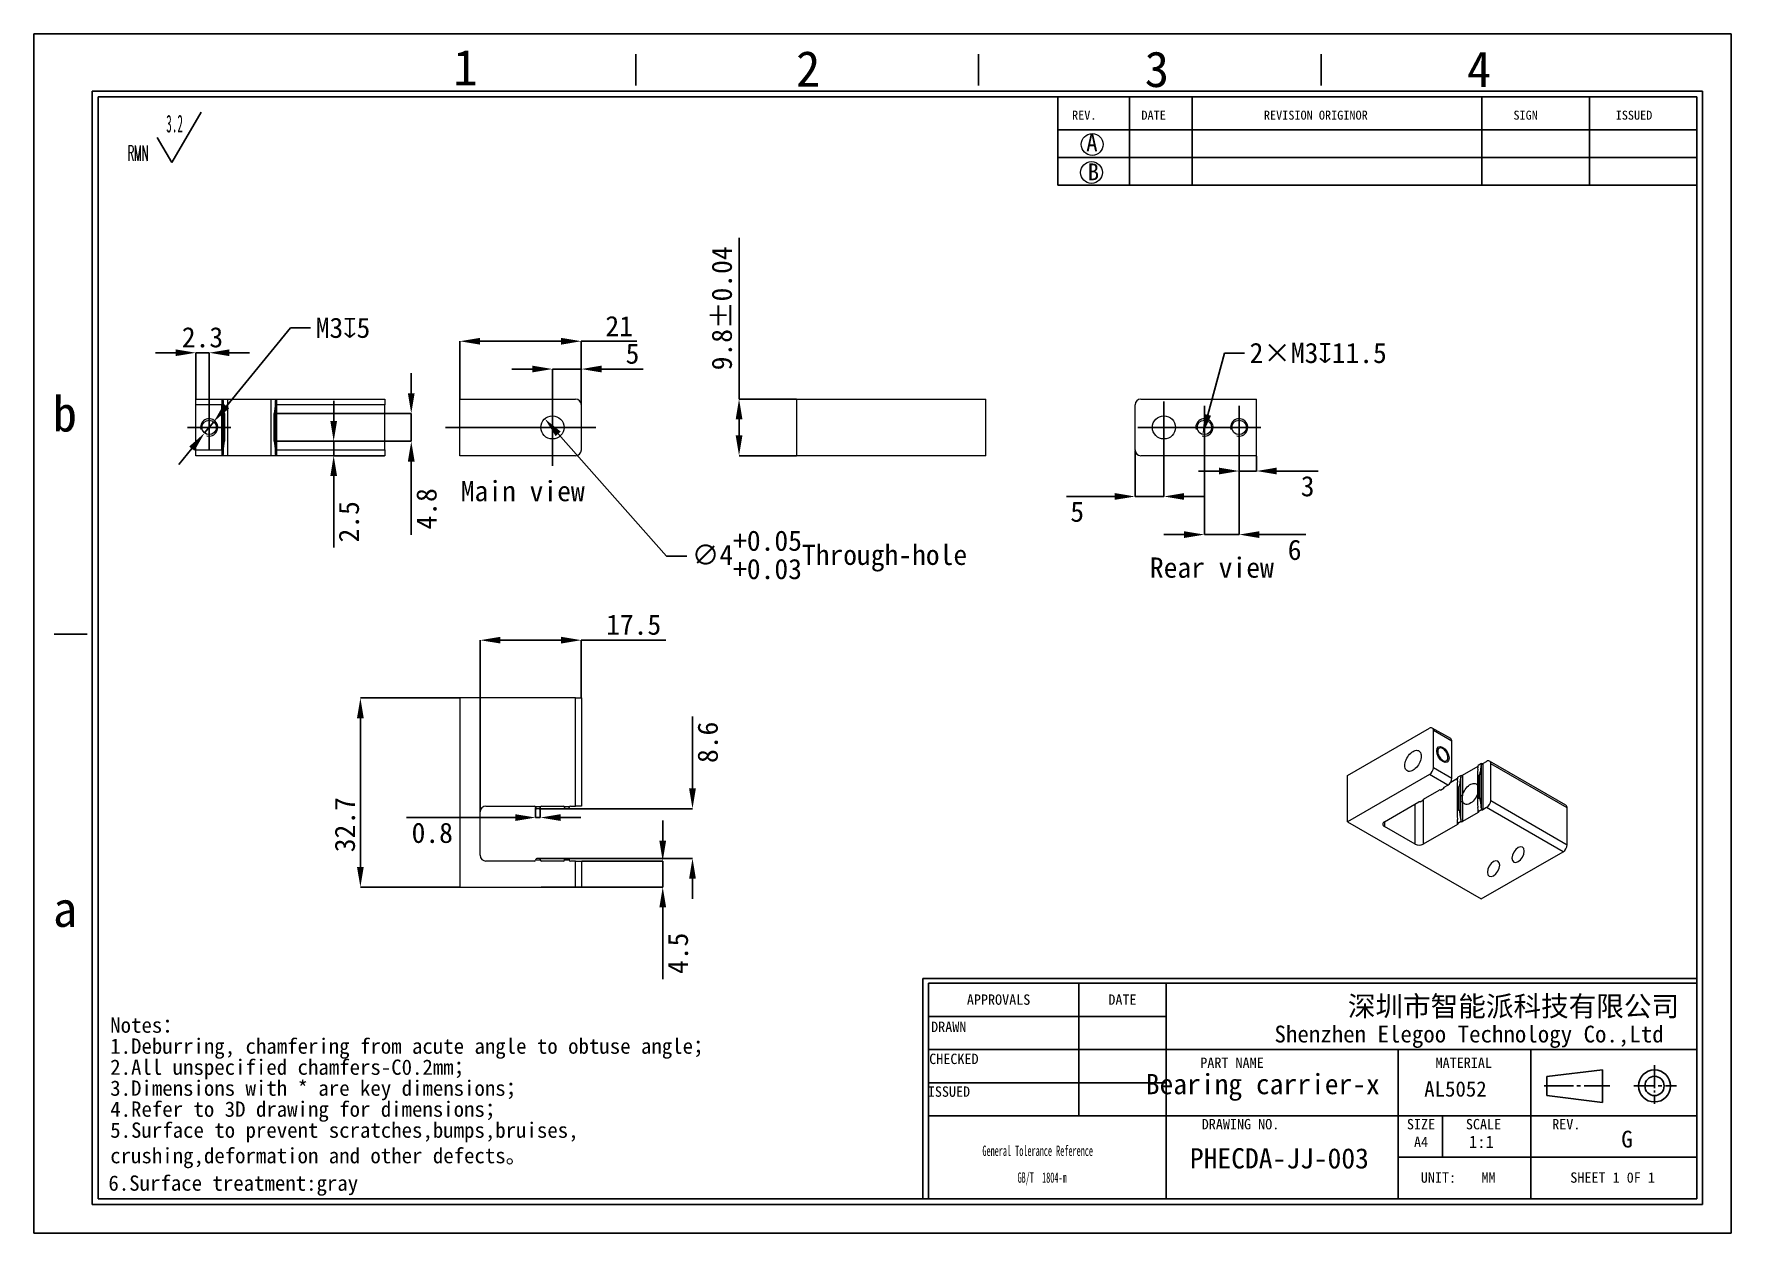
# Model space of a CAD drawing. Header units: millimetres. Extents: x 2 to 295, y 1 to 209.
import ezdxf

# ---------------------------------------------------------------- set-up
doc = ezdxf.new("R2010")
doc.units = ezdxf.units.MM
doc.header["$PDSIZE"] = -1
doc.layers.add('SLD-0', color=179, linetype='Continuous')
doc.layers.add('蓝色线', color=5, linetype='Continuous', lineweight=15)
doc.styles.add('C', font='simfang.ttf')
doc.styles.add('H', font='simfang.ttf')
doc.styles.add('SLDTEXTSTYLE1', font='TXT', dxfattribs={"width": 0.469, "bigfont": 'bigfont'})
doc.styles.add('SLDTEXTSTYLE2', font='TXT', dxfattribs={"width": 0.469})
doc.styles.add('SLDTEXTSTYLE8', font='TXT', dxfattribs={"width": 0.484})
doc.dimstyles.new('SLDDIMSTYLE0', dxfattribs={"dimtxt": 3.5, "dimasz": 3.5, "dimexe": 0, "dimexo": 0.0625, "dimgap": 0.875, "dimtad": 0, "dimtih": 1, "dimtoh": 1, "dimrnd": 1e-09, "dimzin": 12, "dimdsep": 46, "dimtxsty": 'SLDTEXTSTYLE2', "dimsah": 1, "dimcen": 0, "dimadec": 0, "dimazin": 3, "dimtol": 1, "dimtp": 0.05, "dimtm": -0.03, "dimtfac": 1, "dimtmove": 0, "dimatfit": 3, "dimfxl": 1, "dimfrac": 2, "dimtolj": 1, "dimarcsym": 0})
doc.dimstyles.new('SLDDIMSTYLE1', dxfattribs={"dimtxt": 3.5, "dimasz": 3.5, "dimexe": 0, "dimexo": 0.0625, "dimgap": 0.875, "dimtad": 2, "dimrnd": 1e-09, "dimzin": 12, "dimdsep": 46, "dimtxsty": 'SLDTEXTSTYLE2', "dimsah": 1, "dimcen": 0.09, "dimadec": 0, "dimazin": 3, "dimtfac": 1, "dimtofl": 0, "dimtmove": 0, "dimatfit": 3, "dimfxl": 1, "dimfrac": 2, "dimtolj": 1, "dimtzin": 12, "dimarcsym": 0})
doc.dimstyles.new('SLDDIMSTYLE2', dxfattribs={"dimtxt": 3.5, "dimasz": 3.5, "dimexe": 0, "dimexo": 0.0625, "dimgap": 0.875, "dimtad": 2, "dimrnd": 1e-09, "dimzin": 12, "dimdsep": 46, "dimtxsty": 'SLDTEXTSTYLE2', "dimsah": 1, "dimcen": 0.09, "dimadec": 0, "dimazin": 3, "dimtfac": 1, "dimtmove": 0, "dimatfit": 0, "dimfxl": 1, "dimfrac": 2, "dimtolj": 1, "dimtzin": 12, "dimarcsym": 0})
doc.dimstyles.new('SLDDIMSTYLE3', dxfattribs={"dimtxt": 3.5, "dimasz": 3.5, "dimexe": 0, "dimexo": 0.0625, "dimgap": 0.875, "dimtad": 2, "dimrnd": 1e-09, "dimdsep": 46, "dimtxsty": 'SLDTEXTSTYLE2', "dimsah": 1, "dimcen": 0.09, "dimadec": 0, "dimazin": 2, "dimtfac": 1, "dimtmove": 0, "dimatfit": 0, "dimfxl": 1, "dimfrac": 2, "dimtolj": 1, "dimtzin": 12, "dimarcsym": 0})
doc.dimstyles.new('SLDDIMSTYLE4', dxfattribs={"dimtxt": 3.5, "dimasz": 3.5, "dimexe": 0, "dimexo": 0.0625, "dimgap": 0.875, "dimtad": 2, "dimrnd": 1e-09, "dimzin": 12, "dimdsep": 46, "dimtxsty": 'SLDTEXTSTYLE2', "dimsah": 1, "dimcen": 0.09, "dimadec": 0, "dimazin": 3, "dimtol": 1, "dimtp": 0.04, "dimtm": 0.04, "dimtfac": 1, "dimtofl": 0, "dimtmove": 0, "dimatfit": 3, "dimfxl": 1, "dimfrac": 2, "dimtolj": 1, "dimarcsym": 0})
doc.dimstyles.new('SLDDIMSTYLE5', dxfattribs={"dimtxt": 3.5, "dimasz": 3.5, "dimexe": 0, "dimexo": 0.0625, "dimgap": 0.875, "dimtad": 0, "dimtih": 1, "dimtoh": 1, "dimrnd": 1e-09, "dimzin": 12, "dimdsep": 46, "dimtxsty": 'SLDTEXTSTYLE2', "dimsah": 1, "dimcen": 0, "dimadec": 0, "dimazin": 3, "dimtfac": 1, "dimtmove": 0, "dimatfit": 3, "dimfxl": 1, "dimfrac": 2, "dimtolj": 1, "dimtzin": 12, "dimarcsym": 0})

# ---------------------------------------------------------------- blocks, each defined once
blk = doc.blocks.new('SW_NOTE_0')
at = {"layer": 'SLD-0', "color": 0, "attachment_point": 1, "style": 'C'}
for s, insert, char_height in [('Notes：', (-0.07, 6.38), 2.646), ('1.Deburring, chamfering from acute angle to obtuse angle；', (-0.07, 2.75), 2.6458), ('2.All unspecified chamfers-C0.2mm；', (-0.07, -0.89), 2.6458), ('3.{\\fSimSun|b0|i0|c134|p2;Dimensions with * are key dimensions}；', (-0.07, -4.52), 2.6458), ('4.Refer to 3D drawing for dimensions；', (-0.07, -8.15), 2.6458), ('5.Surface to prevent scratches,bumps,bruises,\\Pcrushing,deformation and other defects。', (-0.07, -11.78), 2.6458), ('6.Surface treatment:gray', (-0.39, -20.94), 2.6458)]:
    blk.add_mtext(s, dxfattribs=dict(at, insert=insert, char_height=char_height))
blk = doc.blocks.new('SW_NOTE_1')
at = {"layer": 'SLD-0', "color": 0}
for q in [(12.74, 9.16), (5.08, 4.83)]:
    blk.add_line((7.63, 0.49), q, dxfattribs=at)
at = {"layer": 'SLD-0', "color": 0, "attachment_point": 1}
for s, insert, char_height, style in [('3.2', (6.67, 8.73), 3.032, 'SLDTEXTSTYLE2'), ('{\\Ftxt,bigfont|c134;RMN}', (0, 3.41), 2.6458, 'SLDTEXTSTYLE1')]:
    blk.add_mtext(s, dxfattribs=dict(at, insert=insert, char_height=char_height, style=style))
blk = doc.blocks.new('SW_NOTE_3')
at = {"layer": 'SLD-0', "color": 0, "char_height": 1.7927, "attachment_point": 2, "style": 'SLDTEXTSTYLE8'}
for s, insert in [('General Tolerance Reference', (12.75, 2.31)), ('GB/T  1804-m', (13.51, -2.32))]:
    blk.add_mtext(s, dxfattribs=dict(at, insert=insert))
blk = doc.blocks.new('_D')
at = {"layer": 'Defpoints', "color": 0}
for p in [(89.94, 142.12), (92.59, 139.13)]:
    blk.add_point(p, dxfattribs=at)
at = {"layer": '蓝色线', "color": 0, "lineweight": -2}
for p, q in [((111, 118.33), (92.26, 139.5)), ((114.5, 118.33), (111, 118.33))]:
    blk.add_line(p, q, dxfattribs=at)
at = {"layer": '蓝色线', "color": 0}
blk.add_solid([(92.7, 139.89), (91.82, 139.12), (89.94, 142.12)], dxfattribs=at)
at = {"layer": '蓝色线', "color": 0, "insert": (115.37, 122.79), "char_height": 3.5, "attachment_point": 1, "style": 'H'}
blk.add_mtext('\\A1;∅4\\S+0.05^ +0.03;Through-hole', dxfattribs=at)
blk = doc.blocks.new('_D_1')
at = {"layer": 'Defpoints', "color": 0}
for p in [(96.26, 155.53), (75.26, 145.53), (96.26, 144.53)]:
    blk.add_point(p, dxfattribs=at)
at = {"layer": 'SLD-0', "color": 0, "lineweight": -2}
for p, q in [((75.26, 145.59), (75.26, 155.53)), ((78.76, 155.53), (92.76, 155.53)), ((96.26, 144.59), (96.26, 155.53)), ((96.26, 155.53), (105.85, 155.53))]:
    blk.add_line(p, q, dxfattribs=at)
at = {"layer": 'SLD-0', "color": 0}
for points in [[(78.76, 156.11), (78.76, 154.94), (75.26, 155.53)], [(92.76, 156.11), (92.76, 154.94), (96.26, 155.53)]]:
    blk.add_solid(points, dxfattribs=at)
at = {"layer": 'SLD-0', "color": 0, "insert": (102.81, 159.9), "char_height": 3.5, "attachment_point": 2, "style": 'H'}
blk.add_mtext('\\A1;21', dxfattribs=at)
blk = doc.blocks.new('_D_2')
at = {"layer": 'Defpoints', "color": 0}
for p in [(96.26, 150.72), (91.26, 146.88), (96.26, 144.53)]:
    blk.add_point(p, dxfattribs=at)
at = {"layer": 'SLD-0', "color": 0, "lineweight": -2}
for p, q in [((87.76, 150.72), (84.26, 150.72)), ((91.26, 146.94), (91.26, 150.72)), ((91.26, 150.72), (96.26, 150.72)), ((96.26, 144.59), (96.26, 150.72)), ((99.76, 150.72), (106.95, 150.72))]:
    blk.add_line(p, q, dxfattribs=at)
at = {"layer": 'SLD-0', "color": 0}
for points in [[(87.76, 151.31), (87.76, 150.14), (91.26, 150.72)], [(99.76, 151.31), (99.76, 150.14), (96.26, 150.72)]]:
    blk.add_solid(points, dxfattribs=at)
at = {"layer": 'SLD-0', "color": 0, "insert": (105.11, 155.14), "char_height": 3.5, "attachment_point": 2, "style": 'H'}
blk.add_mtext('\\A1;5', dxfattribs=at)
blk = doc.blocks.new('SW_CENTERMARKSYMBOL_0')
at = {"layer": 'SLD-0', "color": 0}
for p, q in [((0, 2.5), (0, 6.25)), ((-2.5, 0), (-17.05, 0)), ((0, 0), (-2.5, 0)), ((0, 0), (0, 2.5)), ((0, 0), (0, -2.5)), ((0, 0), (2.5, 0)), ((2.5, 0), (6.43, 0)), ((0, -2.5), (0, -6.65))]:
    blk.add_line(p, q, dxfattribs=at)
blk = doc.blocks.new('_D_3')
at = {"layer": 'Defpoints', "color": 0}
for p in [(75.26, 93.83), (58.05, 61.13), (75.26, 61.13)]:
    blk.add_point(p, dxfattribs=at)
at = {"layer": 'SLD-0', "color": 0, "lineweight": -2}
for p, q in [((75.2, 93.83), (58.05, 93.83)), ((58.05, 90.33), (58.05, 64.63)), ((75.2, 61.13), (58.05, 61.13))]:
    blk.add_line(p, q, dxfattribs=at)
at = {"layer": 'SLD-0', "color": 0}
for points in [[(57.46, 90.33), (58.63, 90.33), (58.05, 93.83)], [(57.46, 64.63), (58.63, 64.63), (58.05, 61.13)]]:
    blk.add_solid(points, dxfattribs=at)
at = {"layer": 'SLD-0', "color": 0, "insert": (53.61, 71.92), "char_height": 3.5, "attachment_point": 2, "rotation": 90, "style": 'H'}
blk.add_mtext('\\A1;32.7', dxfattribs=at)
blk = doc.blocks.new('_D_4')
at = {"layer": 'Defpoints', "color": 0}
for p in [(96.26, 103.83), (96.26, 93.83), (78.76, 74.13)]:
    blk.add_point(p, dxfattribs=at)
at = {"layer": 'SLD-0', "color": 0, "lineweight": -2}
for p, q in [((78.76, 74.19), (78.76, 103.83)), ((82.26, 103.83), (92.76, 103.83)), ((96.26, 93.89), (96.26, 103.83)), ((96.26, 103.83), (110.85, 103.83))]:
    blk.add_line(p, q, dxfattribs=at)
at = {"layer": 'SLD-0', "color": 0}
for points in [[(82.26, 104.41), (82.26, 103.25), (78.76, 103.83)], [(92.76, 104.41), (92.76, 103.25), (96.26, 103.83)]]:
    blk.add_solid(points, dxfattribs=at)
at = {"layer": 'SLD-0', "color": 0, "insert": (105.31, 108.27), "char_height": 3.5, "attachment_point": 2, "style": 'H'}
blk.add_mtext('\\A1;17.5', dxfattribs=at)
blk = doc.blocks.new('_D_5')
at = {"layer": 'Defpoints', "color": 0}
for p in [(96.26, 65.63), (89.26, 61.13), (110.34, 61.13)]:
    blk.add_point(p, dxfattribs=at)
at = {"layer": 'SLD-0', "color": 0, "lineweight": -2}
for p, q in [((110.34, 69.13), (110.34, 72.63)), ((96.33, 65.63), (110.34, 65.63)), ((110.34, 65.63), (110.34, 61.13)), ((89.33, 61.13), (110.34, 61.13)), ((110.34, 57.63), (110.34, 45.2))]:
    blk.add_line(p, q, dxfattribs=at)
at = {"layer": 'SLD-0', "color": 0}
for points in [[(109.76, 69.13), (110.92, 69.13), (110.34, 65.63)], [(109.76, 57.63), (110.92, 57.63), (110.34, 61.13)]]:
    blk.add_solid(points, dxfattribs=at)
at = {"layer": 'SLD-0', "color": 0, "insert": (111.21, 49.67), "char_height": 3.5, "attachment_point": 2, "rotation": 90, "style": 'H'}
blk.add_mtext('\\A1;4.5', dxfattribs=at)
blk = doc.blocks.new('_D_6')
at = {"layer": 'Defpoints', "color": 0}
for p in [(88.96, 74.68), (88.96, 66.08), (115.49, 66.08)]:
    blk.add_point(p, dxfattribs=at)
at = {"layer": '蓝色线', "color": 0, "lineweight": -2}
for p, q in [((115.49, 78.18), (115.49, 90.63)), ((89.03, 74.68), (115.49, 74.68)), ((89.03, 66.08), (115.49, 66.08)), ((115.49, 62.58), (115.49, 59.08))]:
    blk.add_line(p, q, dxfattribs=at)
at = {"layer": '蓝色线', "color": 0}
for points in [[(114.9, 78.18), (116.07, 78.18), (115.49, 74.68)], [(114.9, 62.58), (116.07, 62.58), (115.49, 66.08)]]:
    blk.add_solid(points, dxfattribs=at)
at = {"layer": '蓝色线', "color": 0, "insert": (116.36, 86.16), "char_height": 3.5, "attachment_point": 2, "rotation": 90, "style": 'H'}
blk.add_mtext('\\A1;8.6', dxfattribs=at)
blk = doc.blocks.new('_D_7')
at = {"layer": 'Defpoints', "color": 0}
for p in [(88.36, 74.88), (89.16, 74.88), (89.16, 73.15)]:
    blk.add_point(p, dxfattribs=at)
at = {"layer": '蓝色线', "color": 0, "lineweight": -2}
for p, q in [((88.36, 74.82), (88.36, 73.15)), ((89.16, 74.82), (89.16, 73.15)), ((84.86, 73.15), (66.04, 73.15)), ((89.16, 73.15), (88.36, 73.15)), ((92.66, 73.15), (96.16, 73.15))]:
    blk.add_line(p, q, dxfattribs=at)
at = {"layer": '蓝色线', "color": 0}
for points in [[(84.86, 73.73), (84.86, 72.57), (88.36, 73.15)], [(92.66, 73.73), (92.66, 72.57), (89.16, 73.15)]]:
    blk.add_solid(points, dxfattribs=at)
at = {"layer": '蓝色线', "color": 0, "insert": (70.48, 72.27), "char_height": 3.5, "attachment_point": 2, "style": 'H'}
blk.add_mtext('\\A1;0.8', dxfattribs=at)
blk = doc.blocks.new('_D_8')
at = {"layer": 'Defpoints', "color": 0}
for p in [(133.54, 145.53), (123.54, 135.73), (133.54, 135.73)]:
    blk.add_point(p, dxfattribs=at)
at = {"layer": '蓝色线', "color": 0, "lineweight": -2}
for p, q in [((123.54, 145.53), (123.54, 173.42)), ((133.48, 145.53), (123.54, 145.53)), ((123.54, 139.23), (123.54, 142.03)), ((133.48, 135.73), (123.54, 135.73))]:
    blk.add_line(p, q, dxfattribs=at)
at = {"layer": '蓝色线', "color": 0}
for points in [[(122.96, 142.03), (124.12, 142.03), (123.54, 145.53)], [(122.96, 139.23), (124.12, 139.23), (123.54, 135.73)]]:
    blk.add_solid(points, dxfattribs=at)
at = {"layer": '蓝色线', "color": 0, "insert": (118.8, 161.22), "char_height": 3.5, "attachment_point": 2, "rotation": 90, "style": 'H'}
blk.add_mtext('\\A1;9.8±0.04', dxfattribs=at)
blk = doc.blocks.new('_D_9')
at = {"layer": 'Defpoints', "color": 0}
for p in [(204.35, 141.83), (203.7, 139.42)]:
    blk.add_point(p, dxfattribs=at)
at = {"layer": 'SLD-0', "color": 0, "lineweight": -2}
for p, q in [((207.47, 153.47), (204.61, 142.8)), ((210.97, 153.47), (207.47, 153.47))]:
    blk.add_line(p, q, dxfattribs=at)
at = {"layer": 'SLD-0', "color": 0}
blk.add_solid([(204.04, 142.95), (205.17, 142.65), (203.7, 139.42)], dxfattribs=at)
at = {"layer": 'SLD-0', "color": 0, "insert": (211.84, 155.26), "char_height": 3.5, "attachment_point": 1, "style": 'H'}
blk.add_mtext('\\A1;2×M3{\\fGDT;x}11.5', dxfattribs=at)
blk = doc.blocks.new('_D_10')
at = {"layer": 'Defpoints', "color": 0}
for p in [(192.02, 136.73), (197.02, 136.13), (192.02, 128.68)]:
    blk.add_point(p, dxfattribs=at)
at = {"layer": 'SLD-0', "color": 0, "lineweight": -2}
for p, q in [((192.02, 136.66), (192.02, 128.68)), ((197.02, 136.06), (197.02, 128.68)), ((188.52, 128.68), (180.18, 128.68)), ((197.02, 128.68), (192.02, 128.68)), ((200.52, 128.68), (204.02, 128.68))]:
    blk.add_line(p, q, dxfattribs=at)
at = {"layer": 'SLD-0', "color": 0}
for points in [[(188.52, 129.27), (188.52, 128.1), (192.02, 128.68)], [(200.52, 129.27), (200.52, 128.1), (197.02, 128.68)]]:
    blk.add_solid(points, dxfattribs=at)
at = {"layer": 'SLD-0', "color": 0, "insert": (182.02, 127.81), "char_height": 3.5, "attachment_point": 2, "style": 'H'}
blk.add_mtext('\\A1;5', dxfattribs=at)
blk = doc.blocks.new('_D_11')
at = {"layer": 'Defpoints', "color": 0}
for p in [(204.02, 136.88), (210.02, 136.88), (210.02, 122.09)]:
    blk.add_point(p, dxfattribs=at)
at = {"layer": 'SLD-0', "color": 0, "lineweight": -2}
for p, q in [((204.02, 136.81), (204.02, 122.09)), ((210.02, 136.81), (210.02, 122.09)), ((200.52, 122.09), (197.02, 122.09)), ((204.02, 122.09), (210.02, 122.09)), ((213.52, 122.09), (221.54, 122.09))]:
    blk.add_line(p, q, dxfattribs=at)
at = {"layer": 'SLD-0', "color": 0}
for points in [[(200.52, 122.67), (200.52, 121.5), (204.02, 122.09)], [(213.52, 122.67), (213.52, 121.5), (210.02, 122.09)]]:
    blk.add_solid(points, dxfattribs=at)
at = {"layer": 'SLD-0', "color": 0, "insert": (219.63, 121.21), "char_height": 3.5, "attachment_point": 2, "style": 'H'}
blk.add_mtext('\\A1;6', dxfattribs=at)
blk = doc.blocks.new('_D_12')
at = {"layer": 'Defpoints', "color": 0}
for p in [(210.02, 136.88), (213.02, 135.73), (213.02, 133.08)]:
    blk.add_point(p, dxfattribs=at)
at = {"layer": 'SLD-0', "color": 0, "lineweight": -2}
for p, q in [((210.02, 136.81), (210.02, 133.08)), ((213.02, 135.66), (213.02, 133.08)), ((206.52, 133.08), (203.02, 133.08)), ((210.02, 133.08), (213.02, 133.08)), ((216.52, 133.08), (223.71, 133.08))]:
    blk.add_line(p, q, dxfattribs=at)
at = {"layer": 'SLD-0', "color": 0}
for points in [[(206.52, 133.67), (206.52, 132.5), (210.02, 133.08)], [(216.52, 133.67), (216.52, 132.5), (213.02, 133.08)]]:
    blk.add_solid(points, dxfattribs=at)
at = {"layer": 'SLD-0', "color": 0, "insert": (221.87, 132.21), "char_height": 3.5, "attachment_point": 2, "style": 'H'}
blk.add_mtext('\\A1;3', dxfattribs=at)
blk = doc.blocks.new('SW_CENTERMARKSYMBOL_1')
at = {"layer": 'SLD-0', "color": 0}
for p, q in [((0, 2.5), (0, 4.5)), ((-2.5, 0), (-4.5, 0)), ((0, 0), (-2.5, 0)), ((0, 0), (0, 2.5)), ((0, 0), (0, -2.5)), ((0, 0), (2.5, 0)), ((2.5, 0), (4.5, 0)), ((0, -2.5), (0, -4.5))]:
    blk.add_line(p, q, dxfattribs=at)
blk = doc.blocks.new('SW_CENTERMARKSYMBOL_2')
at = {"layer": 'SLD-0', "color": 0}
for p, q in [((0, 2.5), (0, 3.75)), ((-2.5, 0), (-3.75, 0)), ((0, 0), (-2.5, 0)), ((0, 0), (0, 2.5)), ((0, 0), (0, -2.5)), ((0, 0), (2.5, 0)), ((2.5, 0), (3.75, 0)), ((0, -2.5), (0, -3.75))]:
    blk.add_line(p, q, dxfattribs=at)
blk = doc.blocks.new('SW_CENTERMARKSYMBOL_3')
at = {"layer": 'SLD-0', "color": 0}
for p, q in [((0, 2.5), (0, 3.75)), ((-2.5, 0), (-3.75, 0)), ((0, 0), (-2.5, 0)), ((0, 0), (0, 2.5)), ((0, 0), (0, -2.5)), ((0, 0), (2.5, 0)), ((2.5, 0), (3.75, 0)), ((0, -2.5), (0, -3.75))]:
    blk.add_line(p, q, dxfattribs=at)
blk = doc.blocks.new('_D_13')
at = {"layer": 'Defpoints', "color": 0}
for p in [(29.59, 153.54), (29.59, 145.53), (31.89, 144.38)]:
    blk.add_point(p, dxfattribs=at)
at = {"layer": 'SLD-0', "color": 0, "lineweight": -2}
for p, q in [((26.09, 153.54), (22.59, 153.54)), ((29.59, 145.59), (29.59, 153.54)), ((31.89, 153.54), (29.59, 153.54)), ((31.89, 144.44), (31.89, 153.54)), ((35.39, 153.54), (38.89, 153.54))]:
    blk.add_line(p, q, dxfattribs=at)
at = {"layer": 'SLD-0', "color": 0}
for points in [[(26.09, 154.12), (26.09, 152.96), (29.59, 153.54)], [(35.39, 154.12), (35.39, 152.96), (31.89, 153.54)]]:
    blk.add_solid(points, dxfattribs=at)
at = {"layer": 'SLD-0', "color": 0, "insert": (30.74, 157.97), "char_height": 3.5, "attachment_point": 2, "style": 'H'}
blk.add_mtext('\\A1;2.3', dxfattribs=at)
blk = doc.blocks.new('_D_14')
at = {"layer": 'Defpoints', "color": 0}
for p in [(32.68, 141.59), (31.1, 139.66)]:
    blk.add_point(p, dxfattribs=at)
at = {"layer": 'SLD-0', "color": 0, "lineweight": -2}
for p, q in [((45.95, 157.83), (34.9, 144.3)), ((49.45, 157.83), (45.95, 157.83)), ((31.1, 139.66), (32.68, 141.59)), ((28.89, 136.95), (26.67, 134.24))]:
    blk.add_line(p, q, dxfattribs=at)
at = {"layer": 'SLD-0', "color": 0}
for points in [[(34.45, 144.67), (35.35, 143.93), (32.68, 141.59)], [(28.44, 137.32), (29.34, 136.58), (31.1, 139.66)]]:
    blk.add_solid(points, dxfattribs=at)
at = {"layer": 'SLD-0', "color": 0, "insert": (50.32, 159.61), "char_height": 3.5, "attachment_point": 1, "style": 'H'}
blk.add_mtext('\\A1;M3{\\fGDT;x}5', dxfattribs=at)
blk = doc.blocks.new('_D_15')
at = {"layer": 'Defpoints', "color": 0}
for p in [(43.14, 138.23), (53.43, 135.73), (62.29, 135.73)]:
    blk.add_point(p, dxfattribs=at)
at = {"layer": '蓝色线', "color": 0, "lineweight": -2}
for p, q in [((53.43, 141.73), (53.43, 145.23)), ((43.21, 138.23), (53.43, 138.23)), ((53.43, 138.23), (53.43, 135.73)), ((62.23, 135.73), (53.43, 135.73)), ((53.43, 132.23), (53.43, 119.88))]:
    blk.add_line(p, q, dxfattribs=at)
at = {"layer": '蓝色线', "color": 0}
for points in [[(52.85, 141.73), (54.01, 141.73), (53.43, 138.23)], [(52.85, 132.23), (54.01, 132.23), (53.43, 135.73)]]:
    blk.add_solid(points, dxfattribs=at)
at = {"layer": '蓝色线', "color": 0, "insert": (54.3, 124.3), "char_height": 3.5, "attachment_point": 2, "rotation": 90, "style": 'H'}
blk.add_mtext('\\A1;2.5', dxfattribs=at)
blk = doc.blocks.new('_D_16')
at = {"layer": 'Defpoints', "color": 0}
for p in [(43.14, 143.03), (43.14, 138.23), (66.85, 138.23)]:
    blk.add_point(p, dxfattribs=at)
at = {"layer": '蓝色线', "color": 0, "lineweight": -2}
for p, q in [((66.85, 146.53), (66.85, 150.03)), ((43.21, 143.03), (66.85, 143.03)), ((66.85, 143.03), (66.85, 138.23)), ((43.21, 138.23), (66.85, 138.23)), ((66.85, 134.73), (66.85, 122.07))]:
    blk.add_line(p, q, dxfattribs=at)
at = {"layer": '蓝色线', "color": 0}
for points in [[(66.26, 146.53), (67.43, 146.53), (66.85, 143.03)], [(66.26, 134.73), (67.43, 134.73), (66.85, 138.23)]]:
    blk.add_solid(points, dxfattribs=at)
at = {"layer": '蓝色线', "color": 0, "insert": (67.72, 126.54), "char_height": 3.5, "attachment_point": 2, "rotation": 90, "style": 'H'}
blk.add_mtext('\\A1;4.8', dxfattribs=at)
blk = doc.blocks.new('SW_CENTERMARKSYMBOL_4')
at = {"layer": 'SLD-0', "color": 0}
for p, q in [((0, 2.5), (0, 3.75)), ((-2.5, 0), (-3.75, 0)), ((0, 0), (-2.5, 0)), ((0, 0), (0, 2.5)), ((0, 0), (0, -2.5)), ((0, 0), (2.5, 0)), ((2.5, 0), (3.75, 0)), ((0, -2.5), (0, -3.75))]:
    blk.add_line(p, q, dxfattribs=at)

msp = doc.modelspace()

# ---------------------------------------------------------------- linework, layer by layer
at = {"color": 7, "linetype": 'Continuous', "lineweight": 15}
for p, q in [((29.593, 145.525), (34.093, 145.525)), ((29.593, 144.525), (29.593, 145.525)), ((34.093, 144.525), (29.593, 144.525)), ((29.593, 136.725), (29.593, 144.525)), ((34.093, 145.525), (34.093, 144.525)), ((34.093, 145.525), (34.243, 145.525)), ((34.093, 136.725), (34.093, 144.525)), ((34.243, 145.525), (34.293, 145.109)), ((34.243, 145.525), (35.093, 145.525)), ((34.293, 145.109), (34.293, 136.142)), ((34.343, 144.692), (34.293, 145.109)), ((34.343, 136.559), (34.343, 144.692)), ((34.543, 143.025), (34.343, 144.692)), ((35.093, 145.525), (35.093, 135.725)), ((35.093, 145.525), (42.593, 145.525)), ((42.593, 135.725), (42.593, 145.525)), ((42.593, 145.525), (43.443, 145.525)), ((43.343, 144.692), (43.143, 143.025)), ((43.393, 145.109), (43.343, 144.692)), ((43.343, 144.692), (43.343, 136.559)), ((43.393, 145.109), (43.443, 145.525)), ((43.393, 136.142), (43.393, 145.109)), ((43.443, 145.525), (43.593, 145.525)), ((43.593, 145.525), (62.293, 145.525)), ((43.593, 144.525), (43.593, 145.525)), ((43.593, 136.725), (43.593, 144.525)), ((62.293, 144.525), (43.593, 144.525)), ((62.293, 145.525), (62.293, 144.525)), ((62.293, 136.725), (62.293, 144.525)), ((75.265, 135.725), (75.265, 145.525)), ((75.265, 145.525), (95.265, 145.525)), ((96.265, 136.725), (96.265, 144.525)), ((133.539, 145.525), (166.239, 145.525)), ((133.539, 135.725), (133.539, 145.525)), ((166.239, 135.725), (166.239, 145.525)), ((192.024, 136.725), (192.024, 144.525)), ((193.024, 145.525), (213.024, 145.525)), ((213.024, 135.725), (213.024, 145.525)), ((34.543, 143.025), (34.543, 138.225)), ((43.143, 138.225), (43.143, 143.025)), ((34.343, 136.559), (34.543, 138.225)), ((43.143, 138.225), (43.343, 136.559)), ((29.593, 136.725), (34.093, 136.725)), ((29.593, 135.725), (29.593, 136.725)), ((34.093, 135.725), (29.593, 135.725)), ((34.093, 136.725), (34.093, 135.725)), ((34.243, 135.725), (34.093, 135.725)), ((34.293, 136.142), (34.243, 135.725)), ((35.093, 135.725), (34.243, 135.725)), ((34.293, 136.142), (34.343, 136.559)), ((42.593, 135.725), (35.093, 135.725)), ((43.443, 135.725), (42.593, 135.725)), ((43.343, 136.559), (43.393, 136.142)), ((43.443, 135.725), (43.393, 136.142)), ((43.593, 135.725), (43.443, 135.725)), ((43.593, 135.725), (43.593, 136.725)), ((43.593, 136.725), (62.293, 136.725)), ((62.293, 135.725), (43.593, 135.725)), ((62.293, 136.725), (62.293, 135.725)), ((95.265, 135.725), (75.265, 135.725)), ((166.239, 135.725), (133.539, 135.725)), ((213.024, 135.725), (193.024, 135.725)), ((75.265, 93.831), (75.265, 61.131)), ((95.265, 93.831), (75.265, 93.831)), ((95.265, 75.131), (95.265, 93.831)), ((95.265, 93.831), (96.265, 93.831)), ((96.265, 93.831), (96.265, 75.131)), ((228.79, 80.425), (242.932, 88.589)), ((246.614, 86.801), (243.432, 88.638)), ((243.64, 81.811), (243.64, 88.181)), ((246.822, 86.344), (243.64, 88.181)), ((246.822, 79.975), (246.822, 86.344)), ((251.953, 82.489), (251.378, 82.157)), ((252.196, 82.507), (252.832, 82.874)), ((252.196, 82.507), (252.196, 74.505)), ((266.555, 75.29), (253.332, 82.923)), ((253.539, 76.097), (253.539, 82.466)), ((266.762, 74.832), (253.539, 82.466)), ((242.932, 80.587), (228.79, 72.423)), ((228.79, 72.423), (228.79, 80.425)), ((246.114, 78.75), (242.932, 80.587)), ((243.64, 81.811), (246.822, 79.975)), ((246.62, 79.288), (247.811, 79.976)), ((247.776, 79.479), (247.811, 79.799)), ((247.811, 79.976), (247.831, 79.989)), ((248.417, 80.448), (247.842, 80.116)), ((248.377, 80.125), (248.342, 79.806)), ((248.342, 79.806), (248.342, 73.164)), ((248.377, 76.974), (248.377, 80.125)), ((248.66, 80.466), (251.347, 82.017)), ((248.66, 80.466), (248.66, 76.974)), ((251.253, 80.639), (251.253, 75.923)), ((251.312, 81.52), (251.347, 81.84)), ((251.595, 80.486), (251.312, 80.322)), ((251.312, 80.322), (251.312, 76.403)), ((251.347, 82.017), (251.367, 82.03)), ((251.595, 76.566), (251.595, 80.486)), ((251.913, 82.166), (251.877, 81.847)), ((251.877, 81.847), (251.877, 75.205)), ((251.913, 74.845), (251.913, 82.166)), ((241.942, 76.341), (244.629, 77.893)), ((244.872, 77.91), (245.447, 78.242)), ((245.478, 78.382), (246.114, 78.75)), ((247.718, 78.598), (247.718, 73.882)), ((248.059, 78.445), (247.776, 78.281)), ((247.776, 78.281), (247.776, 74.362)), ((248.059, 74.525), (248.059, 78.445)), ((251.595, 76.566), (251.312, 76.403)), ((78.765, 66.631), (78.765, 74.131)), ((79.765, 75.131), (88.165, 75.131)), ((89.171, 74.981), (88.358, 74.981)), ((88.365, 74.881), (88.365, 74.931)), ((88.965, 74.681), (88.565, 74.681)), ((89.165, 74.931), (89.165, 74.881)), ((89.365, 75.131), (93.165, 75.131)), ((94.171, 74.981), (93.358, 74.981)), ((93.365, 74.881), (93.365, 74.931)), ((93.965, 74.681), (93.565, 74.681)), ((94.165, 74.931), (94.165, 74.881)), ((94.365, 75.131), (95.265, 75.131)), ((96.265, 75.131), (95.265, 75.131)), ((235.154, 72.423), (241.094, 75.852)), ((241.337, 75.869), (241.912, 76.201)), ((248.059, 74.525), (247.776, 74.362)), ((248.377, 72.804), (248.377, 75.955)), ((248.66, 75.955), (248.66, 72.463)), ((251.347, 74.015), (248.66, 72.463)), ((251.347, 74.518), (251.312, 74.879)), ((251.953, 74.487), (251.378, 74.155)), ((251.877, 75.205), (251.913, 74.845)), ((252.832, 74.872), (252.196, 74.505)), ((266.055, 67.238), (252.832, 74.872)), ((253.539, 76.097), (266.762, 68.463)), ((266.762, 68.463), (266.762, 74.832)), ((228.79, 72.423), (251.913, 59.074)), ((240.458, 68.545), (235.154, 71.606)), ((247.811, 71.974), (241.872, 68.545)), ((247.811, 72.477), (247.776, 72.838)), ((248.417, 72.446), (247.842, 72.114)), ((248.342, 73.164), (248.377, 72.804)), ((88.165, 65.631), (79.765, 65.631)), ((89.171, 65.781), (88.358, 65.781)), ((88.365, 65.831), (88.365, 65.881)), ((88.965, 66.081), (88.565, 66.081)), ((89.165, 65.881), (89.165, 65.831)), ((93.165, 65.631), (89.365, 65.631)), ((94.171, 65.781), (93.358, 65.781)), ((93.365, 65.831), (93.365, 65.881)), ((93.965, 66.081), (93.565, 66.081)), ((94.165, 65.881), (94.165, 65.831)), ((95.265, 65.631), (94.365, 65.631)), ((95.265, 61.131), (95.265, 65.631)), ((95.265, 65.631), (96.265, 65.631)), ((96.265, 65.631), (96.265, 61.131)), ((251.913, 59.074), (266.055, 67.238)), ((75.265, 61.131), (95.265, 61.131)), ((96.265, 61.131), (95.265, 61.131))]:
    msp.add_line(p, q, dxfattribs=at)
at = {"linetype": 'Continuous', "lineweight": 15}
for p, q in [((247.811, 79.799), (247.811, 79.976)), ((251.347, 81.84), (251.347, 82.017)), ((251.347, 74.015), (251.347, 74.518)), ((247.811, 71.974), (247.811, 72.477))]:
    msp.add_line(p, q, dxfattribs=at)
at = {"color": 0, "linetype": 'Continuous', "lineweight": 15}
for p, q in [((240.458, 68.545), (240.458, 75.484)), ((241.872, 76.178), (241.872, 68.545)), ((235.154, 72.423), (235.154, 71.606))]:
    msp.add_line(p, q, dxfattribs=at)
at = {"color": 7, "linetype": 'Continuous', "lineweight": 0, "flags": 128}
for points in [[(246.327, 83.445), (246.246, 83.023), (246.016, 82.758), (245.672, 82.691), (245.266, 82.832), (244.86, 83.16), (244.516, 83.624), (244.286, 84.154), (244.205, 84.669), (244.286, 85.092), (244.516, 85.356), (244.86, 85.423), (245.266, 85.282), (245.672, 84.954), (246.016, 84.49), (246.246, 83.96), (246.327, 83.445)], [(258.277, 67.974), (257.871, 67.647), (257.527, 67.182), (257.297, 66.652), (257.216, 66.137), (257.297, 65.715), (257.527, 65.45), (257.871, 65.383), (258.277, 65.524), (258.683, 65.852), (259.027, 66.316), (259.257, 66.846), (259.337, 67.362), (259.257, 67.784), (259.027, 68.048), (258.683, 68.115), (258.277, 67.974)], [(254.034, 65.525), (253.628, 65.197), (253.284, 64.733), (253.054, 64.203), (252.973, 63.688), (253.054, 63.266), (253.284, 63.001), (253.628, 62.934), (254.034, 63.075), (254.44, 63.403), (254.784, 63.867), (255.014, 64.397), (255.095, 64.912), (255.014, 65.334), (254.784, 65.599), (254.44, 65.666), (254.034, 65.525)]]:
    msp.add_lwpolyline(points, dxfattribs=at)
at = {"color": 7, "linetype": 'Continuous', "lineweight": 15, "flags": 128}
for points in [[(246.15, 83.547), (246.136, 83.737), (246.093, 83.938), (246.025, 84.143), (245.932, 84.344), (245.817, 84.537), (245.685, 84.714), (245.539, 84.87), (245.385, 85), (245.226, 85.1), (245.069, 85.166), (244.919, 85.196), (244.779, 85.19), (244.655, 85.147), (244.551, 85.07), (244.47, 84.96), (244.414, 84.821), (244.386, 84.657), (244.386, 84.474), (244.414, 84.277), (244.47, 84.074), (244.551, 83.87), (244.655, 83.672), (244.779, 83.486), (244.919, 83.319), (245.069, 83.176), (245.226, 83.06), (245.385, 82.977), (245.539, 82.929), (245.685, 82.917), (245.817, 82.941), (245.932, 83.001), (246.025, 83.096), (246.093, 83.221), (246.136, 83.373), (246.15, 83.547)], [(238.69, 82.139), (238.704, 82.379), (238.747, 82.632), (238.818, 82.891), (238.914, 83.151), (239.035, 83.407), (239.178, 83.655), (239.339, 83.887), (239.517, 84.101), (239.706, 84.292), (239.903, 84.455), (240.104, 84.588), (240.305, 84.688), (240.502, 84.752), (240.692, 84.78), (240.869, 84.77), (241.03, 84.724), (241.173, 84.641), (241.294, 84.525), (241.39, 84.376), (241.461, 84.198), (241.504, 83.995), (241.518, 83.771), (241.504, 83.531), (241.461, 83.278), (241.39, 83.019), (241.294, 82.759), (241.173, 82.503), (241.03, 82.255), (240.869, 82.023), (240.692, 81.809), (240.502, 81.618), (240.305, 81.455), (240.104, 81.322), (239.903, 81.222), (239.706, 81.158), (239.517, 81.13), (239.339, 81.14), (239.178, 81.186), (239.035, 81.269), (238.914, 81.385), (238.818, 81.534), (238.747, 81.712), (238.704, 81.914), (238.69, 82.139)], [(241.912, 76.201), (241.897, 76.218), (241.888, 76.236), (241.884, 76.255), (241.886, 76.274), (241.892, 76.293), (241.904, 76.311), (241.921, 76.327), (241.942, 76.341)], [(245.447, 78.242), (245.433, 78.259), (245.424, 78.278), (245.42, 78.296), (245.421, 78.315), (245.428, 78.334), (245.44, 78.352), (245.457, 78.368), (245.478, 78.382)], [(248.66, 76.974), (248.739, 77.243), (248.846, 77.511), (248.978, 77.773), (249.133, 78.024), (249.306, 78.258), (249.494, 78.469), (249.693, 78.654), (249.899, 78.809), (250.108, 78.929), (250.314, 79.013), (250.513, 79.058), (250.701, 79.063), (250.874, 79.03), (251.029, 78.957), (251.161, 78.847), (251.253, 78.726)], [(251.253, 77.197), (251.161, 76.969), (251.029, 76.707), (250.874, 76.456), (250.701, 76.223), (250.513, 76.011), (250.314, 75.826), (250.108, 75.672), (249.899, 75.551), (249.693, 75.468), (249.494, 75.423), (249.306, 75.417), (249.133, 75.451), (248.978, 75.523), (248.846, 75.633), (248.739, 75.778), (248.66, 75.955)], [(251.378, 74.155), (251.392, 74.138), (251.401, 74.12), (251.405, 74.101), (251.404, 74.082), (251.397, 74.063), (251.385, 74.045), (251.368, 74.029), (251.347, 74.015)], [(247.842, 72.114), (247.857, 72.097), (247.866, 72.079), (247.87, 72.06), (247.868, 72.041), (247.862, 72.022), (247.85, 72.004), (247.833, 71.988), (247.811, 71.974)]]:
    msp.add_lwpolyline(points, dxfattribs=at)
at = {"color": 7, "linetype": 'Continuous', "lineweight": 15}
for centre, radius in [((31.893, 140.625), 1.25), ((91.265, 140.625), 2), ((197.024, 140.625), 2), ((204.024, 140.625), 1.25), ((210.024, 140.625), 1.25)]:
    msp.add_circle(centre, radius, dxfattribs=at)
for centre, radius, start, end in [((95.265, 144.525), 1, 360, 90), ((193.024, 144.525), 1, 90, 180), ((95.265, 136.725), 1, 270, 0), ((193.024, 136.725), 1, 180, 270), ((243.208, 88.25), 0.437, 350.78596, 129.20329), ((246.332, 86.398), 0.493, 353.70115, 54.98667), ((252.053, 82.786), 0.313, 251.32645, 297.06098), ((253.108, 82.536), 0.437, 350.78596, 129.20329), ((242.104, 81.881), 1.537, 302.60548, 357.39452), ((245.286, 80.044), 1.537, 302.60548, 357.39452), ((248.517, 80.745), 0.313, 251.32645, 297.06098), ((244.772, 77.613), 0.313, 71.32645, 117.06098), ((248.519, 77.247), 0.307, 242.60967, 297.39033), ((250.452, 76.465), 1.863, 164.11193, 195.88807), ((79.765, 74.131), 1, 90, 180), ((88.165, 74.931), 0.2, 14.47751, 90), ((88.165, 74.931), 0.2, 0, 14.47751), ((88.565, 74.881), 0.2, 180, 270), ((88.965, 74.881), 0.2, 270, 360), ((89.365, 74.931), 0.2, 165.52249, 180), ((89.365, 74.931), 0.2, 90, 165.52249), ((93.165, 74.931), 0.2, 14.47751, 90), ((93.165, 74.931), 0.2, 0, 14.47751), ((93.565, 74.881), 0.2, 180, 270), ((93.965, 74.881), 0.2, 270, 360), ((94.365, 74.931), 0.2, 165.52249, 180), ((94.365, 74.931), 0.2, 90, 165.52249), ((241.237, 75.572), 0.313, 71.32645, 117.06098), ((248.519, 76.228), 0.307, 242.60967, 297.39033), ((252.053, 74.784), 0.313, 251.32645, 297.06098), ((252.004, 76.166), 1.537, 302.60548, 357.39452), ((266.272, 74.886), 0.493, 353.70115, 54.98667), ((235.309, 72.014), 0.437, 110.78342, 249.21658), ((248.517, 72.743), 0.313, 251.32645, 297.06098), ((241.165, 69.909), 1.537, 242.60967, 297.39033), ((265.227, 68.533), 1.537, 302.60548, 357.39452), ((79.765, 66.631), 1, 180, 270), ((88.165, 65.831), 0.2, 270, 345.52249), ((88.165, 65.831), 0.2, 345.52249, 0), ((88.565, 65.881), 0.2, 90, 180), ((88.965, 65.881), 0.2, 0, 90), ((89.365, 65.831), 0.2, 180, 194.47751), ((89.365, 65.831), 0.2, 194.47751, 270), ((93.165, 65.831), 0.2, 270, 345.52249), ((93.165, 65.831), 0.2, 345.52249, 0), ((93.565, 65.881), 0.2, 90, 180), ((93.965, 65.881), 0.2, 0, 90), ((94.365, 65.831), 0.2, 180, 194.47751), ((94.365, 65.831), 0.2, 194.47751, 270)]:
    msp.add_arc(centre, radius, start, end, dxfattribs=at)
at = {"color": 7, "linetype": 'Continuous', "lineweight": 0}
for centre in [(31.893, 140.625), (204.024, 140.625), (210.024, 140.625)]:
    msp.add_arc(centre, 1.5, 255, 195, dxfattribs=at)
at = {"color": 7, "linetype": 'Continuous', "lineweight": 15}
for centre, major_axis, ratio, start_param, end_param in [((252.054, 82.248), (0.152, 1.282), 0.1016649, 1.3938817, 1.6465619), ((247.918, 79.561), (0.152, 1.282), 0.1016649, 1.6465619, 3.2173582), ((247.67, 79.717), (0.152, 1.282), 0.1016649, 4.7881546, 5.0408348), ((248.2, 79.724), (0.152, 1.282), 0.1016649, 3.2173582, 4.7881546), ((248.519, 80.207), (0.152, 1.282), 0.1016649, 1.3938817, 1.6465619), ((251.453, 81.602), (0.152, 1.282), 0.1016649, 1.6465619, 3.2173582), ((251.206, 81.758), (0.152, 1.282), 0.1016649, 4.7881546, 5.0408348), ((251.736, 81.765), (0.152, 1.282), 0.1016649, 3.2173582, 4.7881546), ((242.084, 76.6), (0.152, 1.282), 0.1016649, 1.7963956, 1.8992422), ((245.619, 78.641), (0.152, 1.282), 0.1016649, 1.7963956, 1.8992422), ((251.453, 74.96), (-0.135, 1.445), 0.1023744, 0.0469961, 1.6177924), ((251.736, 75.124), (-0.135, 1.445), 0.1023744, 4.7593851, 6.3301814), ((247.918, 72.919), (-0.135, 1.445), 0.1023744, 0.0469961, 1.6177924), ((248.2, 73.083), (-0.135, 1.445), 0.1023744, 4.7593851, 6.3301814), ((251.206, 74.437), (-0.135, 1.445), 0.1023744, 4.5067048, 4.7593851), ((252.054, 74.926), (-0.135, 1.445), 0.1023744, 1.6177924, 1.8704727), ((247.67, 72.396), (-0.135, 1.445), 0.1023744, 4.5067048, 4.7593851), ((248.519, 72.885), (-0.135, 1.445), 0.1023744, 1.6177924, 1.8704727)]:
    msp.add_ellipse(centre, major_axis=major_axis, ratio=ratio, start_param=start_param, end_param=end_param, dxfattribs=at)
msp.add_open_spline([(248.377, 75.955), (248.377, 76.125), (248.396, 76.283), (248.396, 76.538), (248.392, 76.626), (248.383, 76.801), (248.377, 76.889), (248.377, 76.974)], degree=3, knots=[0, 0, 0, 0, 0.5, 0.5, 0.75, 0.75, 1, 1, 1, 1], dxfattribs=at)
at = {"layer": 'SLD-0'}
for p, q in [((1.591, 208.674), (295.107, 208.674)), ((1.591, 1.294), (1.591, 208.674)), ((295.107, 208.674), (295.107, 1.294)), ((12.675, 7.219), (12.675, 197.811)), ((12.675, 197.811), (289.181, 197.811)), ((252.017, 197.811), (252.017, 182.514)), ((270.599, 197.811), (270.599, 182.514)), ((289.181, 197.811), (289.181, 7.219)), ((98.785, 140.625), (72.745, 140.625)), ((289.181, 7.219), (12.675, 7.219)), ((295.107, 1.294), (1.591, 1.294))]:
    msp.add_line(p, q, dxfattribs=at)
at = {"layer": 'SLD-0', "color": 6, "linetype": 'Continuous'}
for p, q in [((105.701, 199.786), (105.701, 205.169)), ((164.952, 199.786), (164.952, 205.169)), ((224.204, 199.786), (224.204, 205.169)), ((11.687, 6.231), (11.687, 198.799)), ((11.687, 198.799), (290.169, 198.799)), ((290.169, 198.799), (290.169, 6.231)), ((10.805, 104.853), (5.068, 104.853)), ((290.169, 6.231), (11.687, 6.231))]:
    msp.add_line(p, q, dxfattribs=at)
at = {"layer": 'SLD-0', "color": 179, "linetype": 'Continuous'}
for p, q in [((178.659, 197.811), (178.659, 182.514)), ((191.05, 197.811), (191.05, 182.514)), ((201.886, 197.811), (201.886, 182.514)), ((178.659, 192.074), (289.181, 192.074)), ((178.659, 187.294), (289.181, 187.294)), ((178.659, 182.514), (289.181, 182.514)), ((289.181, 45.329), (155.33, 45.329)), ((155.33, 45.329), (155.33, 7.219)), ((289.181, 44.506), (156.286, 44.506)), ((156.286, 44.506), (156.286, 7.219)), ((182.281, 44.506), (182.281, 21.56)), ((197.398, 44.506), (197.398, 7.219)), ((197.398, 38.77), (156.286, 38.77)), ((289.181, 33.033), (156.286, 33.033)), ((237.553, 33.033), (237.553, 7.219)), ((260.499, 7.219), (260.499, 33.033)), ((263.255, 28.354), (272.888, 29.538)), ((272.888, 23.846), (272.888, 29.538)), ((281.869, 26.35), (281.869, 30.316)), ((197.398, 27.297), (156.286, 27.297)), ((262.786, 26.733), (267.83, 26.733)), ((263.255, 25.106), (263.255, 28.354)), ((268.461, 26.733), (269.091, 26.733)), ((269.722, 26.733), (274.136, 26.733)), ((281.869, 26.733), (278.268, 26.733)), ((282.5, 26.733), (283.13, 26.733)), ((283.761, 26.733), (285.653, 26.733)), ((263.255, 25.106), (272.888, 23.846)), ((281.869, 25.966), (281.869, 25.583)), ((281.869, 25.2), (281.869, 23.667)), ((289.181, 21.56), (156.286, 21.56)), ((245.202, 21.56), (245.202, 14.39)), ((237.553, 14.39), (289.181, 14.39))]:
    msp.add_line(p, q, dxfattribs=at)
at = {"layer": 'SLD-0', "lineweight": 0}
for centre in [(184.622, 189.564), (184.499, 184.715)]:
    msp.add_circle(centre, 1.894, dxfattribs=at)
at = {"layer": 'SLD-0', "color": 179, "linetype": 'Continuous'}
for radius in [2.771, 1.669]:
    msp.add_circle((281.869, 26.733), radius, dxfattribs=at)

# ---------------------------------------------------------------- block references
at = {"layer": 'SLD-0'}
for name, p in [('SW_NOTE_1', (17.795, 185.957)), ('SW_CENTERMARKSYMBOL_0', (91.265, 140.625)), ('SW_CENTERMARKSYMBOL_4', (31.893, 140.625)), ('SW_CENTERMARKSYMBOL_1', (197.024, 140.625)), ('SW_CENTERMARKSYMBOL_3', (204.024, 140.625)), ('SW_CENTERMARKSYMBOL_2', (210.024, 140.625))]:
    msp.add_blockref(name, p, dxfattribs=at)
at = {"layer": 'SLD-0', "color": 5}
msp.add_blockref('SW_NOTE_0', (14.855, 32.198), dxfattribs=at)
at = {"layer": 'SLD-0', "color": 179}
msp.add_blockref('SW_NOTE_3', (162.438, 14.111), dxfattribs=at)

# ---------------------------------------------------------------- texts
at = {"layer": 'SLD-0', "style": 'H'}
for s, insert, char_height, attachment_point in [('1', (74.111, 205.971), 6.172, 1), ('2', (133.388, 205.728), 6.172, 1), ('3', (193.707, 205.666), 6.172, 1), ('4', (249.441, 205.659), 6.172, 1), ('A', (183.578, 191.286), 2.903, 1), ('B', (183.832, 186.271), 2.903, 1), ('b', (4.835, 146.092), 6.172, 1), ('Main view', (75.408, 131.363), 3.5, 1), ('Rear view', (194.593, 118.13), 3.5, 1), ('a', (4.88, 60.423), 6.172, 1), ('深圳市智能派科技有限公司', (257.477, 42.275), 3.5, 2), ('Bearing carrier-x', (193.879, 28.806), 3.5, 1), ('AL5052', (247.439, 27.537), 2.6458, 2), ('G', (276.114, 18.995), 2.91, 1), ('PHECDA-JJ-003', (201.515, 15.969), 3.5, 1)]:
    msp.add_mtext(s, dxfattribs=dict(at, insert=insert, char_height=char_height, attachment_point=attachment_point))
at = {"layer": 'SLD-0', "color": 179, "style": 'H'}
for s, insert, char_height, attachment_point in [('REV.', (181.129, 195.4), 1.5536, 1), ('DATE', (193.126, 195.4), 1.5536, 1), ('REVISION ORIGINOR', (214.308, 195.4), 1.55363, 1), ('SIGN', (257.466, 195.4), 1.5536, 1), ('ISSUED', (275.148, 195.4), 1.5536, 1), ('APPROVALS', (168.427, 42.563), 1.7927, 2), ('DATE', (189.85, 42.563), 1.7927, 2), ('DRAWN', (159.804, 37.853), 1.7927, 2), ('Shenzhen Elegoo Technology Co.,Ltd', (249.798, 37.165), 2.91042, 2), ('CHECKED', (160.696, 32.315), 1.7927, 2), ('PART NAME', (208.794, 31.645), 1.7927, 2), ('MATERIAL', (248.88, 31.645), 1.7927, 2), ('ISSUED', (159.837, 26.654), 1.7927, 2), ('DRAWING NO.', (210.268, 21.022), 1.79265, 2), ('SIZE', (241.479, 21.022), 1.7927, 2), ('SCALE', (252.289, 21.022), 1.7927, 2), ('REV.', (266.61, 21.022), 1.7927, 2), ('A4', (241.49, 17.953), 1.7927, 2), ('1:1', (251.93, 18.121), 2.1167, 2), ('UNIT:', (244.499, 11.791), 1.7927, 2), ('MM', (253.161, 11.791), 1.7927, 2), ('SHEET 1 0F 1', (274.62, 11.791), 1.79265, 2)]:
    msp.add_mtext(s, dxfattribs=dict(at, insert=insert, char_height=char_height, attachment_point=attachment_point))

# ---------------------------------------------------------------- dimensions: what is measured, and where the dimension line sits
at = {"layer": 'SLD-0'}
for p1, p2, text, picture, middle in [((31.102, 139.657), (32.684, 141.593), 'M3{\\fGDT;x}5', '_D_14', (56.081, 157.827)), ((204.347, 141.833), (203.7, 139.418), '2×M3{\\fGDT;x}11.5', '_D_9', (225.171, 153.472))]:
    dim = msp.add_diameter_dim_2p(p1=p1, p2=p2, text=text, dimstyle='SLDDIMSTYLE5', override={"dimpost": '<>', "dimtxsty": 'H'}, dxfattribs=at)
    dim.commit()
    dim.dimension.update_dxf_attribs({"geometry": picture, "text_midpoint": middle, "dimtype": 163})
for base, p1, p2, dimstyle, picture, middle in [((96.265, 155.525), (75.265, 145.525), (96.265, 144.525), 'SLDDIMSTYLE1', '_D_1', (102.81, 155.525)), ((29.593, 153.54), (31.893, 144.375), (29.593, 145.525), 'SLDDIMSTYLE2', '_D_13', (30.743, 153.54)), ((96.265, 150.723), (91.265, 146.877), (96.265, 144.525), 'SLDDIMSTYLE2', '_D_2', (105.11, 150.723)), ((192.024, 128.682), (197.024, 136.125), (192.024, 136.725), 'SLDDIMSTYLE2', '_D_10', (182.024, 128.682)), ((210.024, 122.088), (204.024, 136.875), (210.024, 136.875), 'SLDDIMSTYLE2', '_D_11', (219.633, 122.088)), ((213.024, 133.084), (210.024, 136.875), (213.024, 135.725), 'SLDDIMSTYLE2', '_D_12', (221.869, 133.084))]:
    dim = msp.add_linear_dim(base=base, p1=p1, p2=p2, dimstyle=dimstyle, override={"dimtxsty": 'H'}, dxfattribs=at)
    dim.commit()
    dim.dimension.update_dxf_attribs({"geometry": picture, "text_midpoint": middle, "dimtype": 160})
for base, p1, p2, angle, dimstyle, picture, middle in [((96.265, 103.831), (78.765, 74.131), (96.265, 93.831), 0, 'SLDDIMSTYLE1', '_D_4', (105.31, 103.831)), ((58.048, 61.131), (75.265, 93.831), (75.265, 61.131), 90, 'SLDDIMSTYLE1', '_D_3', (58.048, 71.918)), ((110.339, 61.131), (96.265, 65.631), (89.265, 61.131), 90, 'SLDDIMSTYLE2', '_D_5', (110.339, 49.666))]:
    dim = msp.add_linear_dim(base=base, p1=p1, p2=p2, angle=angle, dimstyle=dimstyle, override={"dimtxsty": 'H'}, dxfattribs=at)
    dim.commit()
    dim.dimension.update_dxf_attribs({"geometry": picture, "text_midpoint": middle, "dimtype": 160})
at = {"layer": '蓝色线'}
for base, p1, p2, dimstyle, picture, middle in [((123.539, 135.725), (133.539, 145.525), (133.539, 135.725), 'SLDDIMSTYLE4', '_D_8', (123.539, 161.22)), ((66.846, 138.225), (43.143, 143.025), (43.143, 138.225), 'SLDDIMSTYLE2', '_D_16', (66.846, 126.543)), ((53.43, 135.725), (43.143, 138.225), (62.293, 135.725), 'SLDDIMSTYLE2', '_D_15', (53.43, 124.3)), ((115.486, 66.081), (88.965, 74.681), (88.965, 66.081), 'SLDDIMSTYLE1', '_D_6', (115.486, 86.156))]:
    dim = msp.add_linear_dim(base=base, p1=p1, p2=p2, angle=90, dimstyle=dimstyle, override={"dimtxsty": 'H'}, dxfattribs=at)
    dim.commit()
    dim.dimension.update_dxf_attribs({"geometry": picture, "text_midpoint": middle, "dimtype": 160})
dim = msp.add_diameter_dim_2p(p1=(92.59, 139.128), p2=(89.939, 142.123), text='<>Through-hole', dimstyle='SLDDIMSTYLE0', override={"dimtxsty": 'H'}, dxfattribs=at)
dim.commit()
dim.dimension.update_dxf_attribs({"geometry": '_D', "text_midpoint": (139.706, 118.325), "dimtype": 163})
dim = msp.add_linear_dim(base=(89.165, 73.15), p1=(88.365, 74.881), p2=(89.165, 74.881), dimstyle='SLDDIMSTYLE3', override={"dimtxsty": 'H'}, dxfattribs=at)
dim.commit()
dim.dimension.update_dxf_attribs({"geometry": '_D_7', "text_midpoint": (70.48, 73.15), "dimtype": 160})

doc.saveas('drawing.dxf')
